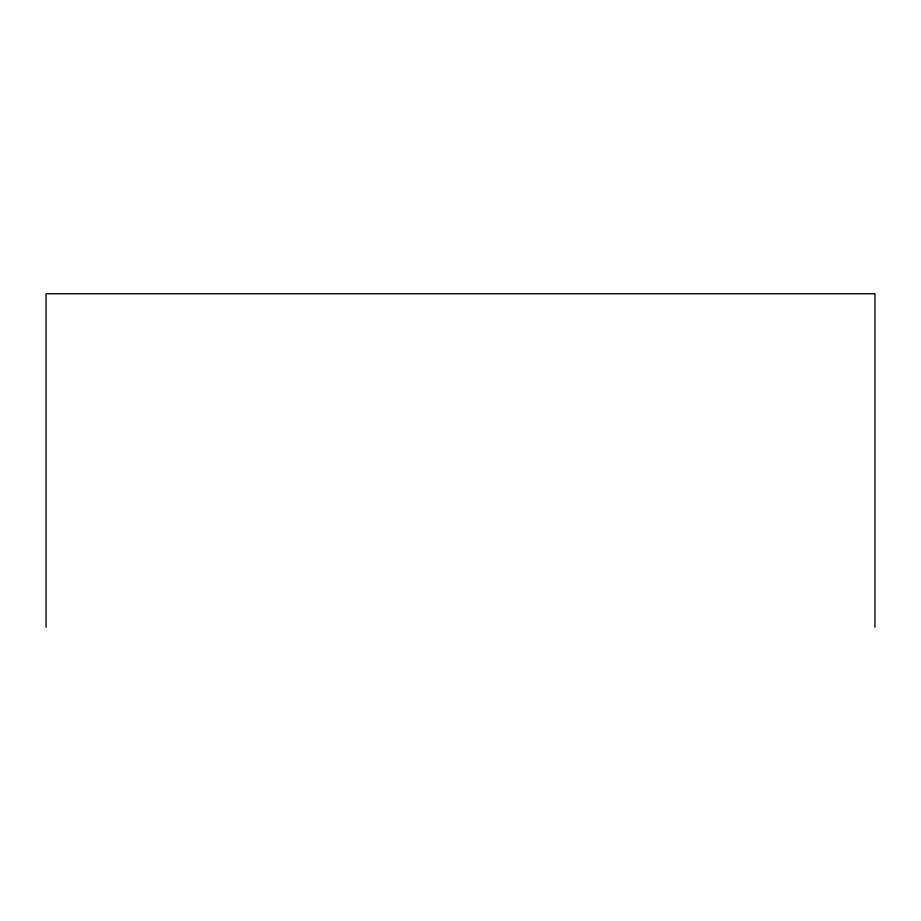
<?xml version="1.0" encoding="UTF-8"?>
<svg xmlns="http://www.w3.org/2000/svg" width="921" height="921" viewBox="0 0 921 921"><rect width="100%" height="100%" fill="white"/><g stroke="black" fill="none" stroke-linecap="round" stroke-linejoin="round"><path stroke-width="1.38" d="M874.95 627.259L874.95 293.741L46.05 293.741L46.05 627.259"/></g></svg>
